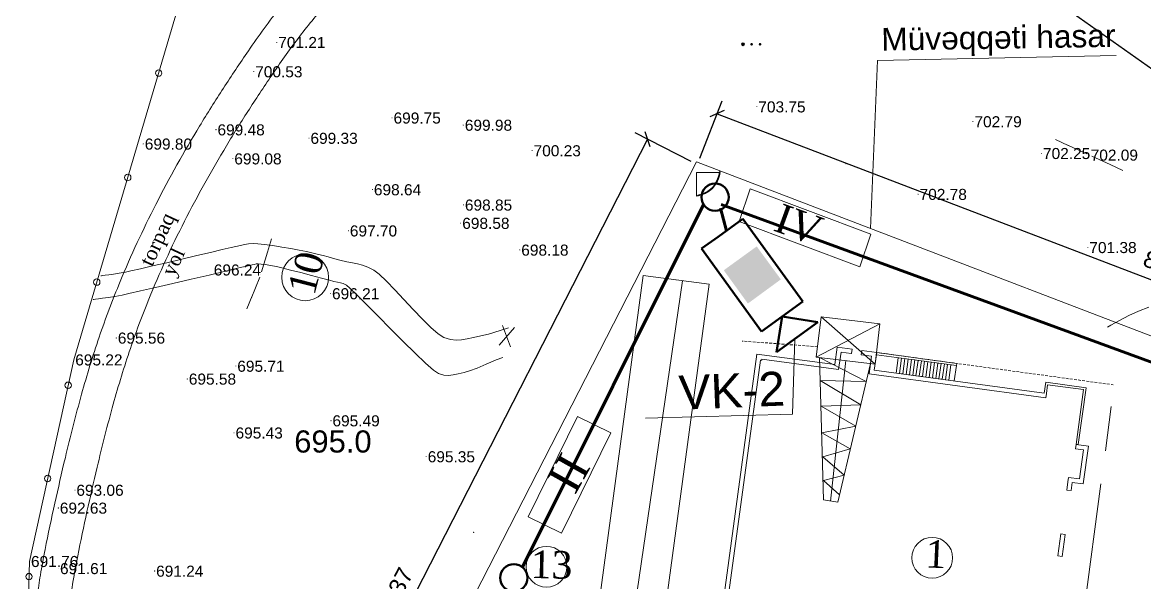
# Model space of a CAD drawing. Header units: feet. Extents: x 3381 to 682707, y 675186 to 4374675.
# Drawn here: x 680578.2 to 680679.6, y 4372550.1 to 4372600.8 of the extents above; entities that cross this region are included whole.
import ezdxf

# ---------------------------------------------------------------- set-up
doc = ezdxf.new("R2010")
doc.units = ezdxf.units.FT
doc.header["$MEASUREMENT"] = 0
doc.header["$PDMODE"] = 34
doc.header["$PDSIZE"] = 0.01
for name, pattern in [('ACAD_ISO02W100', [15, 12, -3]), ('DASHED2', [0.375, 0.25, -0.125]), ('DUZ', [0])]:
    doc.linetypes.add(name, pattern=pattern)
doc.layers.get('0').update_dxf_attribs({"linetype": 'CONTINUOUS'})
doc.layers.get('Defpoints').update_dxf_attribs({"linetype": 'CONTINUOUS'})
for name, color, linetype in [('0_Point_Height', 2, 'CONTINUOUS'), ('0_Point_Point', 7, 'CONTINUOUS'), ('col bitkisi', 7, 'CONTINUOUS'), ('Layer8', 7, 'CONTINUOUS'), ('Lep-Stolb', 7, 'CONTINUOUS'), ('ramka', 7, 'CONTINUOUS'), ('Yazilar', 7, 'CONTINUOUS'), ('yol', 7, 'CONTINUOUS')]:
    doc.layers.add(name, color=color, linetype=linetype)
for name, color, linetype, lineweight in [('_cp_basic_Shtamp_0.5', 7, 'CONTINUOUS', 50), ('ANA HORIZONTAL', 24, 'CONTINUOUS', 30), ('HORIZANTAL', 24, 'CONTINUOUS', 13)]:
    doc.layers.add(name, color=color, linetype=linetype, lineweight=lineweight)
doc.styles.add('ARİAL', font='arial.ttf')
doc.styles.get("Standard").update_dxf_attribs({"font": 'arial.ttf', "height": 1.5})
doc.styles.add('style5', font='arialazlat.ttf', dxfattribs={"height": 400})
doc.dimstyles.new('ISO-25', dxfattribs={"dimtxt": 1.5, "dimasz": 1, "dimexe": 1.25, "dimexo": 0.625, "dimtad": 1, "dimtxsty": 'Standard', "dimblk": 'OBLIQUE', "dimcen": 2.5, "dimadec": 0, "dimazin": 0, "dimtfac": 1, "dimtmove": 0, "dimatfit": 3, "dimldrblk": 'OBLIQUE', "dimfxl": 1, "dimarcsym": 0})

# ---------------------------------------------------------------- blocks, each defined once
blk = doc.blocks.new('_Oblique')
at = {"color": 0, "linetype": 'ByBlock', "lineweight": -2}
blk.add_line((-0.5, -0.5), (0.5, 0.5), dxfattribs=at)
blk = doc.blocks.new('*D25')
at = {"color": 0, "lineweight": -2, "transparency": 16777216}
for p, q in [((680639.39, 4372588.52), (680641.39, 4372593.72)), ((680640.94, 4372592.55), (680721.94, 4372561.55)), ((680720.39, 4372557.52), (680722.39, 4372562.72))]:
    blk.add_line(p, q, dxfattribs=at)
at = {"layer": 'Defpoints', "color": 0, "lineweight": 30, "transparency": 16777216}
for p in [(680639.17, 4372587.93), (680721.94, 4372561.55), (680720.17, 4372556.93)]:
    blk.add_point(p, dxfattribs=at)
at = {"color": 0, "lineweight": -2, "transparency": 16777216}
for p, rotation in [((680640.94, 4372592.55), 159.0573494500117), ((680721.94, 4372561.55), 339.0573494500117)]:
    blk.add_blockref('_Oblique', p, dxfattribs=dict(at, rotation=rotation))
at = {"color": 0, "lineweight": 9, "transparency": 16777216, "insert": (680681.98, 4372578.48), "char_height": 1.5, "attachment_point": 5, "rotation": 339.0573}
blk.add_mtext('86,73', dxfattribs=at)
blk = doc.blocks.new('*D26')
at = {"color": 0, "lineweight": -2, "transparency": 16777216}
for p, q in [((680634.67, 4372590.24), (680591.67, 4372506.24)), ((680638.61, 4372588.22), (680633.55, 4372590.81)), ((680595.61, 4372504.22), (680590.55, 4372506.81))]:
    blk.add_line(p, q, dxfattribs=at)
at = {"layer": 'Defpoints', "color": 0, "lineweight": 30, "transparency": 16777216}
for p in [(680639.17, 4372587.93), (680591.67, 4372506.24), (680596.17, 4372503.93)]:
    blk.add_point(p, dxfattribs=at)
at = {"color": 0, "lineweight": -2, "transparency": 16777216}
for p, rotation in [((680634.67, 4372590.24), 62.89187712919826), ((680591.67, 4372506.24), 242.8918771291982)]:
    blk.add_blockref('_Oblique', p, dxfattribs=dict(at, rotation=rotation))
at = {"color": 0, "lineweight": 9, "transparency": 16777216, "insert": (680611.81, 4372548.94), "char_height": 1.5, "attachment_point": 5, "rotation": 62.8919}
blk.add_mtext('94,37', dxfattribs=at)
blk = doc.blocks.new('*D28')
at = {"color": 0, "lineweight": -2, "transparency": 16777216}
blk.add_arc((680653.13, 4372632.17), 9.17, 157.6168, 262.2234, dxfattribs=at)
at = {"layer": 'Defpoints', "color": 0, "lineweight": 30, "transparency": 16777216}
for p in [(680654.83, 4372644.61), (680633.17, 4372640.39, 709.27), (680664.61, 4372627.45, 709.02), (680646.92, 4372625.43), (680642.29, 4372552.77)]:
    blk.add_point(p, dxfattribs=at)
at = {"color": 0, "lineweight": -2, "transparency": 16777216}
for p, rotation in [((680644.65, 4372635.66), 67.61681356812288), ((680651.89, 4372623.09), 352.2234362133805)]:
    blk.add_blockref('_Oblique', p, dxfattribs=dict(at, rotation=rotation))
at = {"color": 0, "lineweight": 9, "transparency": 16777216, "insert": (680646.39, 4372628.29), "char_height": 1.5, "attachment_point": 5, "rotation": 299.9201}
blk.add_mtext('105°', dxfattribs=at)
blk = doc.blocks.new('*D30')
at = {"color": 0, "lineweight": -2, "transparency": 16777216}
blk.add_arc((680653.13, 4372632.17), 9.03, 262.2234, 337.6168, dxfattribs=at)
at = {"layer": 'Defpoints', "color": 0, "lineweight": 30, "transparency": 16777216}
for p in [(680654.83, 4372644.61), (680633.17, 4372640.39, 709.27), (680664.61, 4372627.45, 709.02), (680659.23, 4372625.51), (680642.29, 4372552.77)]:
    blk.add_point(p, dxfattribs=at)
at = {"color": 0, "lineweight": -2, "transparency": 16777216}
for p, rotation in [((680661.48, 4372628.73), 67.61681356790068), ((680651.91, 4372623.22), 172.2234362133806)]:
    blk.add_blockref('_Oblique', p, dxfattribs=dict(at, rotation=rotation))
at = {"color": 0, "lineweight": 9, "transparency": 16777216, "insert": (680656.94, 4372625.55), "char_height": 1.5, "attachment_point": 5, "rotation": 29.9201}
blk.add_mtext('75°', dxfattribs=at)
blk = doc.blocks.new('V-V2')
at = {"ltscale": 0.5}
for color, points in [(3, [(750, 202), (550, 201), (550, 1), (750, 2)]), (2, [(950, 203), (750, 202), (750, 2), (951, 3)]), (5, [(750, 2), (550, 1), (550, -197), (750, -197)]), (7, [(951, 3), (750, 2), (750, -197), (952, -197)])]:
    blk.add_hatch(color=color, dxfattribs=at).paths.add_polyline_path(points)
for p, q in [((251, -49), (251, 251)), ((251, 251), (1251, 251)), ((1251, 251), (1251, -249)), ((1251, 1), (1501, 251)), ((1501, 251), (1501, -249)), ((1501, -249), (1251, 1)), ((251, -249), (251, -49)), ((1251, -249), (251, -249))]:
    blk.add_line(p, q)

msp = doc.modelspace()

# ---------------------------------------------------------------- hatches: boundary and pattern name
at = {"layer": 'col bitkisi', "lineweight": 9, "ltscale": 1.5}
h = msp.add_hatch(color=256, dxfattribs=at)
edge = h.paths.add_edge_path()
edge.add_arc((680643.286, 4372598.827), 0.125, 0, 360)
h = msp.add_hatch(color=256, dxfattribs=at)
edge = h.paths.add_edge_path()
edge.add_arc((680644.068, 4372598.827), 0.125, 0, 360)
h = msp.add_hatch(color=256, dxfattribs=at)
edge = h.paths.add_edge_path()
edge.add_arc((680644.827, 4372598.827), 0.125, 0, 360)

# ---------------------------------------------------------------- linework, layer by layer
at = {"color": 1, "lineweight": 30}
msp.add_line((680448.768, 4372760.546), (681004.723, 4372366.794), dxfattribs=at)
at = {"linetype": 'Continuous', "lineweight": 9}
for p, q in [((680592.038, 4372601.489, 701.692), (680582.802, 4372570.299, 695.222)), ((680582.802, 4372570.299, 695.222), (680578.801, 4372552.068, 691.756)), ((680578.801, 4372552.068, 691.756), (680578.488, 4372541.447, 689.787))]:
    msp.add_line(p, q, dxfattribs=at)
at = {"color": 1, "lineweight": 9}
for p, q in [((680655.43, 4372597.364), (680654.823, 4372582.158)), ((680655.43, 4372597.364), (680677.001, 4372597.824)), ((680655.226, 4372569.902), (680650.348, 4372574.189)), ((680621.245, 4372571.63), (680622.647, 4372573.219)), ((680621.537, 4372573.4, 697.5), (680622.273, 4372571.467)), ((680655.666, 4372573.548), (680649.909, 4372570.544)), ((680650.192, 4372570.509), (680650.556, 4372557.632)), ((680650.192, 4372570.509), (680654.431, 4372568.327)), ((680652.567, 4372570.223), (680651.206, 4372557.524)), ((680654.817, 4372569.952), (680651.86, 4372557.414)), ((680654.431, 4372568.327), (680650.26, 4372568.435)), ((680650.26, 4372568.435), (680653.929, 4372566.213)), ((680653.929, 4372566.213), (680650.354, 4372566.094)), ((680650.354, 4372566.094), (680653.475, 4372564.3)), ((680653.475, 4372564.3), (680650.418, 4372563.683)), ((680650.418, 4372563.683), (680652.987, 4372562.248)), ((680652.987, 4372562.248), (680650.49, 4372561.532)), ((680650.49, 4372561.532), (680652.42, 4372559.86)), ((680652.42, 4372559.86), (680650.561, 4372559.379)), ((680650.561, 4372559.379), (680651.995, 4372558.072)), ((680650.556, 4372557.632), (680651.857, 4372557.415))]:
    msp.add_line(p, q, dxfattribs=at)
at = {"color": 36, "linetype": 'DUZ', "lineweight": 9}
for p, q in [((680639.08, 4372587.244), (680639.079, 4372585.101)), ((680641.227, 4372587.241), (680639.08, 4372587.244)), ((680641.129, 4372587.162), (680641.205, 4372587.109)), ((680641.135, 4372587.194), (680641.212, 4372587.141)), ((680641.14, 4372587.227), (680641.216, 4372587.174)), ((680641.151, 4372587.285), (680641.204, 4372587.368)), ((680641.175, 4372587.255), (680641.213, 4372587.313)), ((680641.182, 4372587.231), (680641.221, 4372587.204)), ((680640.704, 4372586.16), (680640.79, 4372586.105)), ((680640.716, 4372586.197), (680640.802, 4372586.141)), ((680640.737, 4372586.226), (680640.83, 4372586.17)), ((680640.748, 4372586.24), (680640.84, 4372586.184)), ((680640.757, 4372586.255), (680640.85, 4372586.199)), ((680640.765, 4372586.268), (680640.858, 4372586.212)), ((680640.774, 4372586.282), (680640.867, 4372586.227)), ((680640.783, 4372586.296), (680640.876, 4372586.24)), ((680640.792, 4372586.311), (680640.884, 4372586.255)), ((680640.801, 4372586.325), (680640.894, 4372586.27)), ((680640.812, 4372586.343), (680640.905, 4372586.287)), ((680640.824, 4372586.364), (680640.916, 4372586.308)), ((680640.834, 4372586.382), (680640.927, 4372586.326)), ((680640.843, 4372586.399), (680640.935, 4372586.343)), ((680640.852, 4372586.414), (680640.944, 4372586.358)), ((680640.862, 4372586.432), (680640.954, 4372586.376)), ((680640.873, 4372586.45), (680640.965, 4372586.394)), ((680640.882, 4372586.469), (680640.974, 4372586.413)), ((680640.891, 4372586.488), (680640.984, 4372586.433)), ((680640.897, 4372586.501), (680640.99, 4372586.445)), ((680640.905, 4372586.515), (680640.997, 4372586.459)), ((680640.913, 4372586.532), (680641.005, 4372586.476)), ((680640.92, 4372586.547), (680641.012, 4372586.491)), ((680640.926, 4372586.563), (680641.019, 4372586.507)), ((680640.934, 4372586.577), (680641.026, 4372586.522)), ((680640.94, 4372586.59), (680641.033, 4372586.535)), ((680640.948, 4372586.61), (680641.041, 4372586.554)), ((680640.957, 4372586.629), (680641.049, 4372586.573)), ((680640.962, 4372586.642), (680641.055, 4372586.586)), ((680640.97, 4372586.658), (680641.062, 4372586.602)), ((680640.974, 4372586.674), (680641.067, 4372586.618)), ((680640.98, 4372586.687), (680641.072, 4372586.631)), ((680640.985, 4372586.7), (680641.078, 4372586.644)), ((680640.99, 4372586.714), (680641.083, 4372586.658)), ((680640.996, 4372586.727), (680641.089, 4372586.671)), ((680641.001, 4372586.74), (680641.094, 4372586.684)), ((680641.007, 4372586.756), (680641.1, 4372586.701)), ((680641.012, 4372586.772), (680641.105, 4372586.716)), ((680641.017, 4372586.789), (680641.11, 4372586.733)), ((680641.026, 4372586.807), (680641.118, 4372586.751)), ((680641.031, 4372586.826), (680641.124, 4372586.77)), ((680641.037, 4372586.839), (680641.129, 4372586.784)), ((680641.041, 4372586.855), (680641.134, 4372586.799)), ((680641.052, 4372586.873), (680641.138, 4372586.817)), ((680641.059, 4372586.895), (680641.145, 4372586.839)), ((680641.073, 4372586.922), (680641.15, 4372586.868)), ((680641.079, 4372586.948), (680641.155, 4372586.894)), ((680641.089, 4372586.977), (680641.165, 4372586.924)), ((680641.097, 4372587.011), (680641.173, 4372586.958)), ((680641.103, 4372587.039), (680641.18, 4372586.985)), ((680641.109, 4372587.065), (680641.186, 4372587.011)), ((680641.119, 4372587.096), (680641.196, 4372587.042)), ((680641.122, 4372587.128), (680641.198, 4372587.074)), ((680639.165, 4372585.185), (680639.252, 4372585.129)), ((680639.219, 4372585.191), (680639.301, 4372585.138)), ((680639.261, 4372585.203), (680639.345, 4372585.148)), ((680639.301, 4372585.214), (680639.387, 4372585.158)), ((680639.337, 4372585.227), (680639.423, 4372585.171)), ((680639.37, 4372585.237), (680639.456, 4372585.181)), ((680639.409, 4372585.243), (680639.495, 4372585.187)), ((680639.439, 4372585.252), (680639.525, 4372585.197)), ((680639.466, 4372585.263), (680639.552, 4372585.207)), ((680639.5, 4372585.272), (680639.586, 4372585.216)), ((680639.533, 4372585.284), (680639.619, 4372585.229)), ((680639.563, 4372585.295), (680639.649, 4372585.24)), ((680639.598, 4372585.308), (680639.684, 4372585.253)), ((680639.628, 4372585.319), (680639.714, 4372585.263)), ((680639.652, 4372585.328), (680639.738, 4372585.272)), ((680639.676, 4372585.34), (680639.762, 4372585.284)), ((680639.699, 4372585.349), (680639.785, 4372585.293)), ((680639.721, 4372585.36), (680639.807, 4372585.304)), ((680639.742, 4372585.369), (680639.828, 4372585.313)), ((680639.77, 4372585.381), (680639.856, 4372585.325)), ((680639.795, 4372585.393), (680639.881, 4372585.337)), ((680639.816, 4372585.405), (680639.902, 4372585.35)), ((680639.841, 4372585.417), (680639.927, 4372585.362)), ((680639.869, 4372585.431), (680639.955, 4372585.376)), ((680639.889, 4372585.445), (680639.975, 4372585.389)), ((680639.911, 4372585.455), (680639.997, 4372585.4)), ((680639.935, 4372585.469), (680640.021, 4372585.413)), ((680639.96, 4372585.484), (680640.046, 4372585.428)), ((680639.983, 4372585.498), (680640.069, 4372585.442)), ((680640.01, 4372585.514), (680640.096, 4372585.458)), ((680640.034, 4372585.529), (680640.12, 4372585.474)), ((680640.06, 4372585.546), (680640.146, 4372585.491)), ((680640.082, 4372585.563), (680640.168, 4372585.507)), ((680640.104, 4372585.576), (680640.19, 4372585.521)), ((680640.127, 4372585.592), (680640.213, 4372585.536)), ((680640.153, 4372585.613), (680640.239, 4372585.557)), ((680640.175, 4372585.629), (680640.261, 4372585.573)), ((680640.193, 4372585.643), (680640.28, 4372585.587)), ((680640.209, 4372585.654), (680640.295, 4372585.598)), ((680640.226, 4372585.666), (680640.312, 4372585.611)), ((680640.242, 4372585.68), (680640.328, 4372585.624)), ((680640.262, 4372585.697), (680640.348, 4372585.641)), ((680640.283, 4372585.713), (680640.369, 4372585.657)), ((680640.317, 4372585.738), (680640.403, 4372585.683)), ((680640.351, 4372585.768), (680640.437, 4372585.712)), ((680640.39, 4372585.806), (680640.476, 4372585.751)), ((680640.427, 4372585.84), (680640.513, 4372585.785)), ((680640.457, 4372585.873), (680640.543, 4372585.817)), ((680640.492, 4372585.908), (680640.578, 4372585.853)), ((680640.519, 4372585.937), (680640.605, 4372585.881)), ((680640.55, 4372585.969), (680640.636, 4372585.913)), ((680640.577, 4372585.996), (680640.663, 4372585.941)), ((680640.6, 4372586.025), (680640.686, 4372585.969)), ((680640.626, 4372586.057), (680640.712, 4372586.002)), ((680640.653, 4372586.083), (680640.739, 4372586.027)), ((680640.673, 4372586.119), (680640.759, 4372586.063))]:
    msp.add_line(p, q, dxfattribs=at)
at = {"color": 7, "lineweight": 70}
for p, q in [((680623.366, 4372551.53, -684.469), (680639.729, 4372584.333, -684.469)), ((680694.755, 4372564.744), (680641.317, 4372584.334))]:
    msp.add_line(p, q, dxfattribs=at)
at = {"lineweight": 70}
msp.add_line((680641.246, 4372584.007, -684.469), (680641.785, 4372581.973, -684.469), dxfattribs=at)
at = {"color": 7, "lineweight": 9}
for p, q in [((680637.824, 4372577.441), (680630.084, 4372524.363)), ((680637.206, 4372577.531), (680636.588, 4372577.622)), ((680651.803, 4372571.442), (680651.586, 4372569.857)), ((680653.14, 4372571.259), (680651.803, 4372571.442)), ((680651.928, 4372569.406), (680652.145, 4372570.995)), ((680652.145, 4372570.995), (680653.068, 4372570.865)), ((680653.086, 4372570.863), (680653.14, 4372571.259)), ((680654.032, 4372571.137), (680653.978, 4372570.741)), ((680655.37, 4372570.955), (680654.032, 4372571.137)), ((680655.153, 4372569.369), (680655.37, 4372570.955)), ((680655.37, 4372570.955), (680655.343, 4372570.757)), ((680662.602, 4372569.967), (680655.37, 4372570.955)), ((680644.552, 4372570.817), (680638.652, 4372527.618)), ((680639.116, 4372528.06), (680644.88, 4372570.268)), ((680651.586, 4372569.857), (680644.552, 4372570.817)), ((680644.88, 4372570.268), (680644.979, 4372570.254)), ((680644.979, 4372570.254), (680644.993, 4372570.353)), ((680644.993, 4372570.353), (680651.928, 4372569.406)), ((680653.068, 4372570.865), (680653.086, 4372570.863)), ((680653.978, 4372570.741), (680654.912, 4372570.614)), ((680654.912, 4372570.614), (680654.696, 4372569.032)), ((680655.343, 4372570.757), (680662.575, 4372569.769)), ((680657.324, 4372570.486), (680657.135, 4372569.099)), ((680657.621, 4372570.445), (680657.324, 4372570.486)), ((680657.432, 4372569.058), (680657.621, 4372570.445)), ((680657.919, 4372570.405), (680657.729, 4372569.017)), ((680658.216, 4372570.364), (680657.919, 4372570.405)), ((680658.026, 4372568.977), (680658.216, 4372570.364)), ((680658.513, 4372570.324), (680658.324, 4372568.936)), ((680658.81, 4372570.283), (680658.513, 4372570.324)), ((680658.621, 4372568.896), (680658.81, 4372570.283)), ((680659.108, 4372570.242), (680658.918, 4372568.855)), ((680659.405, 4372570.202), (680659.108, 4372570.242)), ((680659.215, 4372568.815), (680659.405, 4372570.202)), ((680659.702, 4372570.161), (680659.513, 4372568.774)), ((680659.999, 4372570.121), (680659.702, 4372570.161)), ((680659.81, 4372568.734), (680659.999, 4372570.121)), ((680660.297, 4372570.08), (680660.107, 4372568.693)), ((680660.594, 4372570.039), (680660.297, 4372570.08)), ((680660.404, 4372568.652), (680660.594, 4372570.039)), ((680660.891, 4372569.999), (680660.702, 4372568.612)), ((680661.188, 4372569.958), (680660.891, 4372569.999)), ((680660.999, 4372568.571), (680661.188, 4372569.958)), ((680661.486, 4372569.918), (680661.296, 4372568.531)), ((680661.783, 4372569.877), (680661.486, 4372569.918)), ((680662.575, 4372569.769), (680662.602, 4372569.967)), ((680654.696, 4372569.032), (680670.655, 4372566.852)), ((680670.511, 4372567.272), (680655.153, 4372569.369)), ((680657.729, 4372569.017), (680657.432, 4372569.058)), ((680658.324, 4372568.936), (680658.026, 4372568.977)), ((680658.918, 4372568.855), (680658.621, 4372568.896)), ((680661.593, 4372568.49), (680661.783, 4372569.877)), ((680662.08, 4372569.836), (680661.891, 4372568.449)), ((680662.575, 4372569.769), (680662.08, 4372569.836)), ((680662.386, 4372568.382), (680662.575, 4372569.769)), ((680659.513, 4372568.774), (680659.215, 4372568.815)), ((680660.107, 4372568.693), (680659.81, 4372568.734)), ((680660.702, 4372568.612), (680660.404, 4372568.652)), ((680661.296, 4372568.531), (680660.999, 4372568.571)), ((680661.891, 4372568.449), (680661.593, 4372568.49)), ((680670.646, 4372568.263), (680670.511, 4372567.272)), ((680674.292, 4372567.765), (680670.646, 4372568.263)), ((680670.709, 4372567.245), (680670.817, 4372568.038)), ((680670.817, 4372568.038), (680674.067, 4372567.594)), ((680670.655, 4372566.852), (680670.709, 4372567.245)), ((680674.067, 4372567.594), (680673.39, 4372562.64)), ((680673.591, 4372562.633), (680674.292, 4372567.765)), ((680673.336, 4372562.243), (680673.39, 4372562.64)), ((680674.05, 4372562.146), (680673.336, 4372562.243)), ((680673.39, 4372562.64), (680674.5, 4372562.488)), ((680673.39, 4372562.64), (680673.591, 4372562.633)), ((680673.691, 4372559.52), (680674.05, 4372562.146)), ((680674.5, 4372562.488), (680674.033, 4372559.07)), ((680672.545, 4372558.516), (680672.646, 4372559.259)), ((680672.646, 4372559.259), (680672.7, 4372559.656)), ((680672.7, 4372559.656), (680673.691, 4372559.52)), ((680673.038, 4372559.206), (680672.941, 4372558.462)), ((680674.033, 4372559.07), (680673.038, 4372559.206)), ((680672.941, 4372558.462), (680672.545, 4372558.516)), ((680671.731, 4372552.562), (680672.003, 4372554.553)), ((680672.003, 4372554.553), (680672.4, 4372554.499)), ((680672.4, 4372554.499), (680672.128, 4372552.507)), ((680672.128, 4372552.507), (680671.731, 4372552.562))]:
    msp.add_line(p, q, dxfattribs=at)
at = {"color": 1, "linetype": 'DASHED2', "lineweight": 9}
for p, q in [((680650.021, 4372571.474), (680643.2, 4372571.991)), ((680655.37, 4372570.955), (680676.729, 4372568.038))]:
    msp.add_line(p, q, dxfattribs=at)
at = {"color": 0, "linetype": 'DUZ', "lineweight": 18}
msp.add_line((680647.748, 4372565.379, -0.341), (680647.982, 4372572.226, 0.197), dxfattribs=at)
at = {"color": 1, "linetype": 'ACAD_ISO02W100', "lineweight": 9}
msp.add_line((680672.076, 4372532.326), (680676.571, 4372566.077), dxfattribs=at)
at = {"linetype": 'DUZ', "lineweight": 18}
msp.add_line((680634.471, 4372565.018, -0.341), (680647.748, 4372565.379, -0.341), dxfattribs=at)
at = {"color": 7, "lineweight": 9}
for points in [[(680708.494, 4372561.617), (680720.431, 4372557.049), (680688.289, 4372475.689), (680595.884, 4372503.812), (680639.074, 4372588.185), (680698.713, 4372565.36)], [(680626.307, 4372518.816), (680634.272, 4372577.925), (680640.235, 4372577.12), (680632.254, 4372518.019)]]:
    msp.add_lwpolyline(points, dxfattribs=at)
at = {"color": 1, "linetype": 'DUZ', "lineweight": 9}
msp.add_lwpolyline([(680655.226, 4372569.902), (680649.909, 4372570.544), (680650.348, 4372574.189), (680655.666, 4372573.548)], close=True, dxfattribs=at)
at = {"color": 0, "linetype": 'DUZ', "lineweight": 9, "elevation": 0.06}
msp.add_lwpolyline([(680631.343, 4372563.676), (680626.876, 4372554.612), (680623.865, 4372556.096), (680628.332, 4372565.16)], close=True, dxfattribs=at)
at = {"linetype": 'Continuous', "lineweight": 9}
for centre in [(680590.479, 4372596.225, 700.6), (680587.681, 4372586.778, 698.64), (680584.881, 4372577.322, 696.679), (680582.294, 4372567.989, 694.783), (680580.445, 4372559.56, 693.18), (680578.76, 4372550.685, 691.5)]:
    msp.add_circle(centre, 0.291, dxfattribs=at)
at = {"color": 1, "linetype": 'DUZ', "lineweight": 50}
for centre in [(680640.763, 4372585.009, -684.469), (680622.579, 4372550.578, -684.469)]:
    msp.add_circle(centre, 1.235, dxfattribs=at)
at = {"color": 7, "linetype": 'DUZ', "lineweight": 9}
for centre, radius in [((680603.717, 4372577.753, 696.5), 2.121), ((680660.385, 4372552.388, 687.5), 1.846), ((680625.527, 4372551.578), 1.846)]:
    msp.add_circle(centre, radius, dxfattribs=at)
at = {"color": 36, "linetype": 'DUZ', "lineweight": 9}
msp.add_arc((680638.792, 4372587.54), 2.455, 276.70416, 353.04681, dxfattribs=at)
at = {"linetype": 'Continuous', "lineweight": 9}
for points, knots in [([(680652.9, 4372689.374), (680648.96, 4372685.611), (680648.432, 4372685.56), (680646.843, 4372685.4), (680645.779, 4372685.284), (680642.828, 4372684.877), (680640.95, 4372684.523), (680638.173, 4372683.645), (680637.221, 4372683.274), (680635.731, 4372682.536), (680635.171, 4372682.22), (680634.01, 4372681.465), (680633.422, 4372681.018), (680632.307, 4372680.069), (680631.778, 4372679.565), (680630.535, 4372678.294), (680629.845, 4372677.507), (680628.735, 4372676.189), (680628.301, 4372675.659), (680627.444, 4372674.613), (680627.019, 4372674.092), (680625.753, 4372672.537), (680624.92, 4372671.509), (680622.441, 4372668.441), (680620.814, 4372666.418), (680617.905, 4372662.823), (680616.628, 4372661.252), (680614.593, 4372658.774), (680613.851, 4372657.876), (680612.418, 4372656.155), (680611.729, 4372655.332), (680610.501, 4372653.878), (680609.967, 4372653.249), (680608.598, 4372651.648), (680607.724, 4372650.642), (680606.293, 4372648.701), (680605.706, 4372647.791), (680604.94, 4372646.138), (680604.692, 4372645.434), (680604.458, 4372644.312), (680604.404, 4372643.918), (680604.356, 4372643.124), (680604.361, 4372642.729), (680604.48, 4372641.129), (680604.796, 4372639.956), (680605.508, 4372638.112), (680605.844, 4372637.405), (680606.57, 4372636.069), (680606.961, 4372635.437), (680608.249, 4372633.514), (680609.197, 4372632.321), (680610.661, 4372630.387), (680611.212, 4372629.636), (680612.213, 4372628.105), (680612.66, 4372627.328), (680613.33, 4372625.858), (680613.572, 4372625.171), (680613.917, 4372623.735), (680614.022, 4372622.994), (680614.1, 4372621.396), (680614.053, 4372620.542), (680613.789, 4372618.862), (680613.573, 4372618.032), (680612.777, 4372615.798), (680612.045, 4372614.445), (680610.573, 4372612.298), (680609.919, 4372611.47), (680608.528, 4372609.862), (680607.789, 4372609.079), (680606.287, 4372607.527), (680605.526, 4372606.758), (680604.203, 4372605.373), (680603.639, 4372604.765), (680602.544, 4372603.513), (680602.016, 4372602.874), (680600.476, 4372600.927), (680599.511, 4372599.59), (680597.812, 4372597.126), (680597.064, 4372596.005), (680595.595, 4372593.736), (680594.876, 4372592.59), (680592.775, 4372589.115), (680591.448, 4372586.752), (680589.053, 4372582.063), (680587.973, 4372579.742), (680586.31, 4372575.717), (680585.673, 4372574.034), (680584.515, 4372570.628), (680583.993, 4372568.911), (680582.979, 4372565.283), (680582.497, 4372563.37), (680581.714, 4372560.077), (680581.398, 4372558.7), (680580.785, 4372555.936), (680580.49, 4372554.548), (680580.065, 4372552.375), (680579.92, 4372551.6), (680579.681, 4372550.2), (680579.586, 4372549.581), (680579.346, 4372547.617), (680579.27, 4372546.273), (680579.273, 4372543.257), (680579.394, 4372541.585), (680579.834, 4372538.293), (680580.15, 4372536.674), (680580.79, 4372533.958), (680581.084, 4372532.85), (680581.649, 4372530.852), (680581.915, 4372529.959), (680582.408, 4372528.345), (680582.634, 4372527.615), (680583.129, 4372526.141), (680583.399, 4372525.401), (680583.854, 4372524.31), (680584.011, 4372523.957), (680584.514, 4372522.903), (680584.875, 4372522.242), (680585.556, 4372520.972), (680585.876, 4372520.363), (680586.274, 4372519.461), (680586.395, 4372519.157), (680586.582, 4372518.603), (680586.653, 4372518.356), (680586.776, 4372517.832), (680586.828, 4372517.559), (680586.962, 4372516.722), (680587.024, 4372516.132), (680584.839, 4372511.718)], [0, 0, 0, 0, 1.5041825, 1.5041825, 4.5125475, 4.5125475, 9.8970232, 9.8970232, 12.7958343, 12.7958343, 14.6040586, 14.6040586, 16.6622444, 16.6622444, 18.7204302, 18.7204302, 21.6922095, 21.6922095, 23.6905372, 23.6905372, 25.688865, 25.688865, 29.6855204, 29.6855204, 37.6788312, 37.6788312, 43.8586233, 43.8586233, 47.3387229, 47.3387229, 50.4791814, 50.4791814, 52.8430932, 52.8430932, 56.4524219, 56.4524219, 59.343353, 59.343353, 61.3017168, 61.3017168, 62.3107145, 62.3107145, 63.3197122, 63.3197122, 66.4267393, 66.4267393, 68.5017705, 68.5017705, 70.5768016, 70.5768016, 75.0922592, 75.0922592, 77.9843832, 77.9843832, 80.8765073, 80.8765073, 83.3681481, 83.3681481, 85.859789, 85.859789, 88.6938456, 88.6938456, 91.5279021, 91.5279021, 96.5044037, 96.5044037, 99.8137478, 99.8137478, 103.1230919, 103.1230919, 106.3599071, 106.3599071, 108.7786817, 108.7786817, 111.1974562, 111.1974562, 116.0350052, 116.0350052, 120.025858, 120.025858, 124.0167109, 124.0167109, 131.9984166, 131.9984166, 139.5388434, 139.5388434, 144.8405163, 144.8405163, 150.1421893, 150.1421893, 155.992549, 155.992549, 160.2125993, 160.2125993, 164.4326495, 164.4326495, 166.7775401, 166.7775401, 168.5840285, 168.5840285, 172.4237048, 172.4237048, 177.2211789, 177.2211789, 182.018653, 182.018653, 185.3845457, 185.3845457, 188.1403774, 188.1403774, 190.3972905, 190.3972905, 192.6542037, 192.6542037, 193.7358898, 193.7358898, 195.899262, 195.899262, 198.0626342, 198.0626342, 199.1900842, 199.1900842, 200.13488, 200.13488, 201.0796759, 201.0796759, 202.923933, 202.923933, 202.923933, 202.923933]), ([(680656.803, 4372682.904), (680649.241, 4372682.624), (680648.712, 4372682.573), (680647.134, 4372682.415), (680646.097, 4372682.3), (680643.296, 4372681.912), (680641.588, 4372681.581), (680639.171, 4372680.813), (680638.363, 4372680.494), (680637.114, 4372679.872), (680636.645, 4372679.604), (680635.496, 4372678.846), (680634.825, 4372678.3), (680633.515, 4372677.076), (680632.878, 4372676.4), (680631.614, 4372674.965), (680630.988, 4372674.205), (680628.841, 4372671.584), (680627.362, 4372669.758), (680624.434, 4372666.133), (680622.985, 4372664.332), (680618.598, 4372658.91), (680615.622, 4372655.268), (680611.902, 4372650.895), (680611.418, 4372650.333), (680610.476, 4372649.223), (680610.02, 4372648.673), (680609.033, 4372647.384), (680608.536, 4372646.649), (680607.849, 4372645.33), (680607.622, 4372644.744), (680607.434, 4372643.904), (680607.395, 4372643.644), (680607.359, 4372643.115), (680607.361, 4372642.839), (680607.445, 4372641.729), (680607.675, 4372640.827), (680608.226, 4372639.4), (680608.471, 4372638.872), (680609.009, 4372637.852), (680609.303, 4372637.357), (680610.386, 4372635.677), (680611.279, 4372634.53), (680612.797, 4372632.539), (680613.41, 4372631.724), (680614.58, 4372629.988), (680615.135, 4372629.07), (680615.882, 4372627.516), (680616.128, 4372626.921), (680616.538, 4372625.686), (680616.699, 4372625.055), (680617.056, 4372623.141), (680617.126, 4372621.835), (680616.955, 4372619.434), (680616.754, 4372618.34), (680616.152, 4372616.229), (680615.751, 4372615.21), (680614.797, 4372613.271), (680614.245, 4372612.35), (680612.865, 4372610.335), (680612.001, 4372609.27), (680610.217, 4372607.264), (680609.296, 4372606.319), (680607.63, 4372604.612), (680606.88, 4372603.846), (680605.704, 4372602.571), (680605.259, 4372602.067), (680604.387, 4372601.032), (680603.961, 4372600.503), (680602.706, 4372598.887), (680601.902, 4372597.77), (680600.375, 4372595.561), (680599.648, 4372594.474), (680598.227, 4372592.285), (680597.532, 4372591.18), (680595.503, 4372587.837), (680594.223, 4372585.569), (680591.846, 4372580.953), (680590.749, 4372578.606), (680589.095, 4372574.603), (680588.479, 4372572.969), (680587.356, 4372569.661), (680586.847, 4372567.984), (680585.85, 4372564.402), (680585.37, 4372562.492), (680584.599, 4372559.239), (680584.293, 4372557.899), (680583.701, 4372555.226), (680583.418, 4372553.891), (680583.003, 4372551.765), (680582.854, 4372550.97), (680582.621, 4372549.582), (680582.532, 4372548.984), (680582.395, 4372547.791), (680582.345, 4372547.191), (680582.25, 4372545.382), (680582.259, 4372544.167), (680582.448, 4372541.034), (680582.729, 4372539.125), (680583.519, 4372535.318), (680584.026, 4372533.419), (680584.772, 4372530.878), (680584.966, 4372530.237), (680585.359, 4372528.959), (680585.556, 4372528.33), (680585.951, 4372527.168), (680586.146, 4372526.631), (680586.498, 4372525.757), (680586.646, 4372525.413), (680586.928, 4372524.806), (680587.059, 4372524.54), (680587.339, 4372523.996), (680587.486, 4372523.721), (680587.937, 4372522.88), (680588.252, 4372522.301), (680588.777, 4372521.229), (680588.994, 4372520.749), (680589.314, 4372519.906), (680589.431, 4372519.553), (680589.628, 4372518.834), (680589.706, 4372518.477), (680589.901, 4372517.418), (680589.977, 4372516.73), (680590.056, 4372515.988), (680590.064, 4372515.907), (680591.798, 4372511.595)], [0, 0, 0, 0, 1.5195761, 1.5195761, 4.5587283, 4.5587283, 9.9305937, 9.9305937, 12.8375976, 12.8375976, 14.6989466, 14.6989466, 17.5962721, 17.5962721, 20.4935977, 20.4935977, 23.4307648, 23.4307648, 30.5406062, 30.5406062, 37.6504477, 37.6504477, 51.8701305, 51.8701305, 53.9433419, 53.9433419, 56.0165533, 56.0165533, 58.8397751, 58.8397751, 61.1867015, 61.1867015, 62.257023, 62.257023, 63.3273446, 63.3273446, 66.4263407, 66.4263407, 68.2682497, 68.2682497, 70.1101586, 70.1101586, 74.6215299, 74.6215299, 77.5950003, 77.5950003, 80.5684708, 80.5684708, 82.3043553, 82.3043553, 84.0402398, 84.0402398, 87.5120089, 87.5120089, 90.504027, 90.504027, 93.4960452, 93.4960452, 96.4880633, 96.4880633, 100.372173, 100.372173, 104.2562828, 104.2562828, 107.5177012, 107.5177012, 109.6184271, 109.6184271, 111.7191531, 111.7191531, 115.920605, 115.920605, 119.8587917, 119.8587917, 123.7969785, 123.7969785, 131.6733519, 131.6733519, 139.5534814, 139.5534814, 144.8944211, 144.8944211, 150.2353608, 150.2353608, 156.1903919, 156.1903919, 160.321983, 160.321983, 164.453574, 164.453574, 166.8999608, 166.8999608, 168.7971258, 168.7971258, 170.6942909, 170.6942909, 174.4886209, 174.4886209, 180.4889056, 180.4889056, 186.4891903, 186.4891903, 188.5086959, 188.5086959, 190.5282014, 190.5282014, 192.322947, 192.322947, 193.5253301, 193.5253301, 194.4787119, 194.4787119, 195.4320938, 195.4320938, 197.3388576, 197.3388576, 198.7843763, 198.7843763, 199.7590286, 199.7590286, 200.7336808, 200.7336808, 202.6829852, 202.6829852, 202.923933, 202.923933, 202.923933, 202.923933])]:
    msp.add_open_spline(points, degree=3, knots=knots, dxfattribs=at)
at = {"layer": '0_Point_Point', "lineweight": 9}
for p in [(680601.149, 4372599.005, 701.214), (680599.067, 4372596.357, 700.534), (680644.535, 4372593.182, 703.75), (680611.568, 4372592.174, 699.754), (680618.011, 4372591.522, 699.981), (680664.071, 4372591.838, 702.787), (680595.655, 4372591.104, 699.481), (680604.059, 4372590.338, 699.328), (680589.087, 4372589.819, 699.802), (680624.227, 4372589.213, 700.225), (680597.179, 4372588.479, 699.076), (680670.265, 4372588.965, 702.255), (680674.575, 4372588.817, 702.087), (680652.588, 4372588.024, 703.064), (680609.792, 4372585.688, 698.637), (680659.112, 4372585.267, 702.784), (680618.019, 4372584.301, 698.853), (680617.778, 4372582.649, 698.58), (680607.62, 4372581.964, 697.697), (680623.112, 4372580.228, 698.176), (680674.453, 4372580.46, 701.383), (680599.71, 4372578.013, 696.239), (680606.008, 4372576.284, 696.212), (680586.649, 4372572.271, 695.562), (680582.802, 4372570.299, 695.222), (680597.446, 4372569.727, 695.714), (680593.066, 4372568.563, 695.582), (680606.047, 4372564.789, 695.487), (680597.288, 4372563.688, 695.432), (680614.657, 4372561.54, 695.351), (680582.905, 4372558.509, 693.057), (680581.406, 4372556.892, 692.632), (680618.946, 4372554.692, 694.885), (680578.801, 4372552.068, 691.756), (680581.425, 4372551.424, 691.606), (680590.111, 4372551.192, 691.24)]:
    msp.add_point(p, dxfattribs=at)
at = {"layer": 'ANA HORIZONTAL', "color": 32, "lineweight": 9, "elevation": 700}
msp.add_lwpolyline([(680676.244, 4372573.254), (680676.522, 4372573.414), (680677.301, 4372573.854), (680678.144, 4372574.295), (680679.038, 4372574.703), (680679.973, 4372575.045)], dxfattribs=at)
at = {"layer": 'col bitkisi', "lineweight": 9, "ltscale": 1.5}
msp.add_circle((680643.286, 4372598.827), 0.125, dxfattribs=at)
at = {"layer": 'HORIZANTAL', "color": 32, "linetype": 'Continuous', "lineweight": 9}
for points, elevation in [([(680585.241, 4372577.877), (680585.302, 4372577.886), (680585.431, 4372577.905), (680585.643, 4372577.934), (680585.958, 4372577.977), (680586.406, 4372578.041), (680586.912, 4372578.121), (680587.475, 4372578.223), (680587.975, 4372578.33), (680588.822, 4372578.522), (680589.929, 4372578.779), (680591.206, 4372579.077), (680592.564, 4372579.396), (680593.913, 4372579.713), (680595.165, 4372580.008), (680596.229, 4372580.257), (680597.018, 4372580.44), (680597.441, 4372580.535), (680597.886, 4372580.639), (680598.234, 4372580.729), (680598.583, 4372580.793), (680599.031, 4372580.821), (680599.448, 4372580.797), (680600.056, 4372580.725), (680600.793, 4372580.619), (680601.599, 4372580.488), (680602.415, 4372580.346), (680603.182, 4372580.205), (680603.838, 4372580.075), (680604.44, 4372579.947), (680604.928, 4372579.832), (680605.358, 4372579.72), (680605.786, 4372579.601), (680606.269, 4372579.464), (680606.863, 4372579.298), (680607.471, 4372579.152), (680607.986, 4372579.056), (680608.449, 4372578.971), (680608.899, 4372578.859), (680609.377, 4372578.683), (680609.924, 4372578.402), (680610.413, 4372578.028), (680611.055, 4372577.413), (680611.809, 4372576.627), (680612.632, 4372575.742), (680613.479, 4372574.829), (680614.307, 4372573.96), (680615.074, 4372573.204), (680615.736, 4372572.634), (680616.25, 4372572.32), (680616.841, 4372572.143), (680617.363, 4372572.079), (680617.858, 4372572.103), (680618.367, 4372572.19), (680618.931, 4372572.314), (680619.592, 4372572.449), (680620.288, 4372572.623), (680621.334, 4372572.941), (680622.098, 4372573.19)], 697), ([(680584.555, 4372575.746), (680584.627, 4372575.757), (680584.779, 4372575.779), (680585.028, 4372575.813), (680585.4, 4372575.864), (680585.928, 4372575.939), (680586.525, 4372576.034), (680587.188, 4372576.153), (680587.792, 4372576.283), (680588.832, 4372576.518), (680590.191, 4372576.831), (680591.754, 4372577.195), (680593.404, 4372577.581), (680595.028, 4372577.962), (680596.508, 4372578.31), (680597.729, 4372578.597), (680598.575, 4372578.796), (680598.931, 4372578.878), (680599.126, 4372578.925), (680599.281, 4372578.96), (680599.477, 4372578.976), (680599.735, 4372578.958), (680600.12, 4372578.905), (680600.596, 4372578.824), (680601.126, 4372578.72), (680601.615, 4372578.607), (680602.385, 4372578.415), (680603.317, 4372578.176), (680604.294, 4372577.922), (680605.199, 4372577.684), (680605.913, 4372577.495), (680606.32, 4372577.386), (680606.644, 4372577.312), (680606.904, 4372577.265), (680607.151, 4372577.197), (680607.439, 4372577.058), (680607.754, 4372576.782), (680608.387, 4372576.161), (680609.262, 4372575.282), (680610.302, 4372574.229), (680611.432, 4372573.087), (680612.576, 4372571.944), (680613.658, 4372570.883), (680614.601, 4372569.99), (680615.329, 4372569.351), (680615.767, 4372569.052), (680616.254, 4372568.913), (680616.681, 4372568.884), (680617.097, 4372568.933), (680617.552, 4372569.029), (680618.095, 4372569.141), (680618.583, 4372569.285), (680619.259, 4372569.552), (680620.076, 4372569.898), (680620.988, 4372570.281), (680621.573, 4372570.511)], 696.5)]:
    msp.add_lwpolyline(points, dxfattribs=dict(at, elevation=elevation))
at = {"layer": 'Lep-Stolb', "color": 1, "lineweight": 9}
for p, q in [((680671.534, 4372590.211, 695.988), (680672.67, 4372589.69, 695.988)), ((680672.443, 4372589.794, 695.988), (680674.347, 4372588.921, 695.988)), ((680674.802, 4372588.713, 695.988), (680676.48, 4372587.943, 695.988)), ((680676.48, 4372587.943, 695.988), (680677.629, 4372587.417, 695.988)), ((680600.32, 4372580.019, 690.341), (680600.687, 4372581.228, 690.341)), ((680599.782, 4372578.252, 690.341), (680600.32, 4372580.019, 690.341)), ((680598.824, 4372575.842, 690.341), (680599.615, 4372577.782, 690.341)), ((680598.446, 4372574.916, 690.341), (680598.918, 4372576.073, 690.341))]:
    msp.add_line(p, q, dxfattribs=at)
at = {"layer": 'yol', "lineweight": 9}
msp.add_lwpolyline([(680643.925, 4372585.76), (680654.827, 4372581.649), (680653.849, 4372578.697), (680642.946, 4372582.808)], close=True, dxfattribs=at)

# ---------------------------------------------------------------- block references
at = {"layer": '_cp_basic_Shtamp_0.5', "lineweight": 18, "xscale": 0.0092387357225419, "yscale": 0.0092387357225419, "zscale": 0.0092387357225419, "rotation": 305.9438702791787}
msp.add_blockref('V-V2', (680640.039, 4372583.573, -684.469), dxfattribs=at)
msp.add_blockref('V-V2', (680640.039, 4372583.573, -684.469), dxfattribs=at)
msp.add_blockref('V-V2', (680640.039, 4372583.573, -684.469), dxfattribs=at)
msp.add_blockref('V-V2', (680640.039, 4372583.573, -684.469), dxfattribs=at)

# ---------------------------------------------------------------- texts
at = {"layer": '0_Point_Height', "color": 0, "lineweight": 9}
for s, p in [('701.21', (680601.284, 4372598.491, 701.214)), ('700.53', (680599.202, 4372595.843, 700.534)), ('703.75', (680644.67, 4372592.668, 703.75)), ('699.75', (680611.703, 4372591.66, 699.754)), ('702.79', (680664.206, 4372591.324, 702.787)), ('699.48', (680595.79, 4372590.59, 699.481)), ('699.98', (680618.146, 4372591.008, 699.981)), ('699.80', (680589.222, 4372589.305, 699.802)), ('699.33', (680604.194, 4372589.824, 699.328)), ('700.23', (680624.362, 4372588.699, 700.225)), ('702.25', (680670.4, 4372588.451, 702.255)), ('702.09', (680674.71, 4372588.303, 702.087)), ('699.08', (680597.314, 4372587.965, 699.076)), ('698.64', (680609.927, 4372585.174, 698.637)), ('702.78', (680659.247, 4372584.753, 702.784)), ('698.85', (680618.154, 4372583.787, 698.853)), ('698.58', (680617.913, 4372582.135, 698.58)), ('697.70', (680607.755, 4372581.45, 697.697)), ('698.18', (680623.247, 4372579.714, 698.176)), ('701.38', (680674.588, 4372579.946, 701.383)), ('696.24', (680595.459, 4372577.917, 696.239)), ('696.21', (680606.143, 4372575.77, 696.212)), ('695.56', (680586.784, 4372571.757, 695.562)), ('695.22', (680582.937, 4372569.785, 695.222)), ('695.71', (680597.581, 4372569.213, 695.714)), ('695.58', (680593.201, 4372568.049, 695.582)), ('695.49', (680606.182, 4372564.275, 695.487)), ('695.43', (680597.423, 4372563.174, 695.432)), ('695.35', (680614.792, 4372561.026, 695.351)), ('693.06', (680583.04, 4372557.995, 693.057)), ('692.63', (680581.541, 4372556.378, 692.632)), ('691.76', (680578.936, 4372551.554, 691.756)), ('691.61', (680581.56, 4372550.91, 691.606)), ('691.24', (680590.246, 4372550.678, 691.24))]:
    msp.add_text(s, height=1, dxfattribs=at).set_placement(p)
at = {"layer": '0_Point_Height', "color": 5, "lineweight": 9}
msp.add_text('695.0', height=2, dxfattribs=at).set_placement((680602.729, 4372561.907, 1390))
at = {"layer": 'Layer8', "color": 0, "lineweight": 9, "style": 'style5'}
for s, insert, char_height, width, attachment_point, rotation in [('{\\fTimes New Roman|b0|i0|c238|p18;  IV}', (680644.947, 4372585.153), 2.6202, 108.55784, 1, 340.01432), ('{\\fTimes New Roman|b0|i0|c238|p18;10}', (680604.564, 4372576.008), 2.5, 81.30669, 7, 75.51239), ('{\\fTimes New Roman|b0|i0|c238|p18;  \\H1.5457x;II}', (680630.29, 4372561.92, 0.12), 1.94089, 80.41321, 1, 240.7498), ('{\\fTimes New Roman|b0|i0|c238|p18;1}', (680659.727, 4372551.524, 687.5), 2.5, 81.30669, 7, 357.45243), ('{\\fTimes New Roman|b0|i0|c238|p18;1\\fTimes New Roman|b0|i0|c0|p18;3}', (680624.064, 4372550.532), 2.5, 81.30669, 7, 358.61121)]:
    msp.add_mtext(s, dxfattribs=dict(at, insert=insert, char_height=char_height, width=width, attachment_point=attachment_point, rotation=rotation))
at = {"layer": 'ramka', "color": 0, "lineweight": 9, "ltscale": 0.4, "insert": (680655.77, 4372600.308), "char_height": 2.04958, "width": 32.48079, "attachment_point": 1, "rotation": 0.92473}
msp.add_mtext('{\\fArial|b0|i0|c238|p34;Müvəqqəti} hasar', dxfattribs=at)
at = {"layer": 'ramka', "color": 7, "linetype": 'DUZ', "lineweight": 18, "ltscale": 0.5, "insert": (680637.42, 4372568.863), "char_height": 3.0918, "width": 59.68618, "attachment_point": 1, "rotation": 2.34342, "style": 'ARİAL'}
msp.add_mtext('VK-{\\fArial|b0|i0|c238|p34;2}', dxfattribs=at)
at = {"layer": 'Yazilar', "lineweight": 9, "insert": (680588.699, 4372579.195), "char_height": 1.3, "width": 0.10588, "attachment_point": 1, "rotation": 65.14835}
msp.add_mtext('{\\fTimes New Roman|b0|i0|c0|p18;torpaq\\fTimes New Roman|b0|i0|c238|p18; yol}', dxfattribs=at)

# ---------------------------------------------------------------- dimensions: what is measured, and where the dimension line sits
at = {"color": 222, "lineweight": 9}
for base, line1, line2, picture, middle in [((680646.92, 4372625.426), ((680654.832, 4372644.614), (680642.288, 4372552.768)), ((680633.171, 4372640.392, 709.272), (680664.607, 4372627.446, 709.019)), '*D28', (680646.389, 4372628.291)), ((680659.232, 4372625.512), ((680633.171, 4372640.392, 709.272), (680664.607, 4372627.446, 709.019)), ((680654.832, 4372644.614), (680642.288, 4372552.768)), '*D30', (680656.945, 4372625.547))]:
    dim = msp.add_angular_dim_2l(base=base, line1=line1, line2=line2, dimstyle='ISO-25', dxfattribs=at)
    dim.commit()
    dim.dimension.update_dxf_attribs({"geometry": picture, "text_midpoint": middle})
at = {"color": 7, "lineweight": 9}
for p2, distance, picture, middle in [((680720.171, 4372556.934), 4.946, '*D25', (680681.984, 4372578.479)), ((680596.171, 4372503.934), -5.061, '*D26', (680611.807, 4372548.936))]:
    dim = msp.add_aligned_dim(p1=(680639.171, 4372587.934), p2=p2, distance=distance, dimstyle='ISO-25', dxfattribs=at)
    dim.commit()
    dim.dimension.update_dxf_attribs({"geometry": picture, "text_midpoint": middle})

doc.saveas('drawing.dxf')
